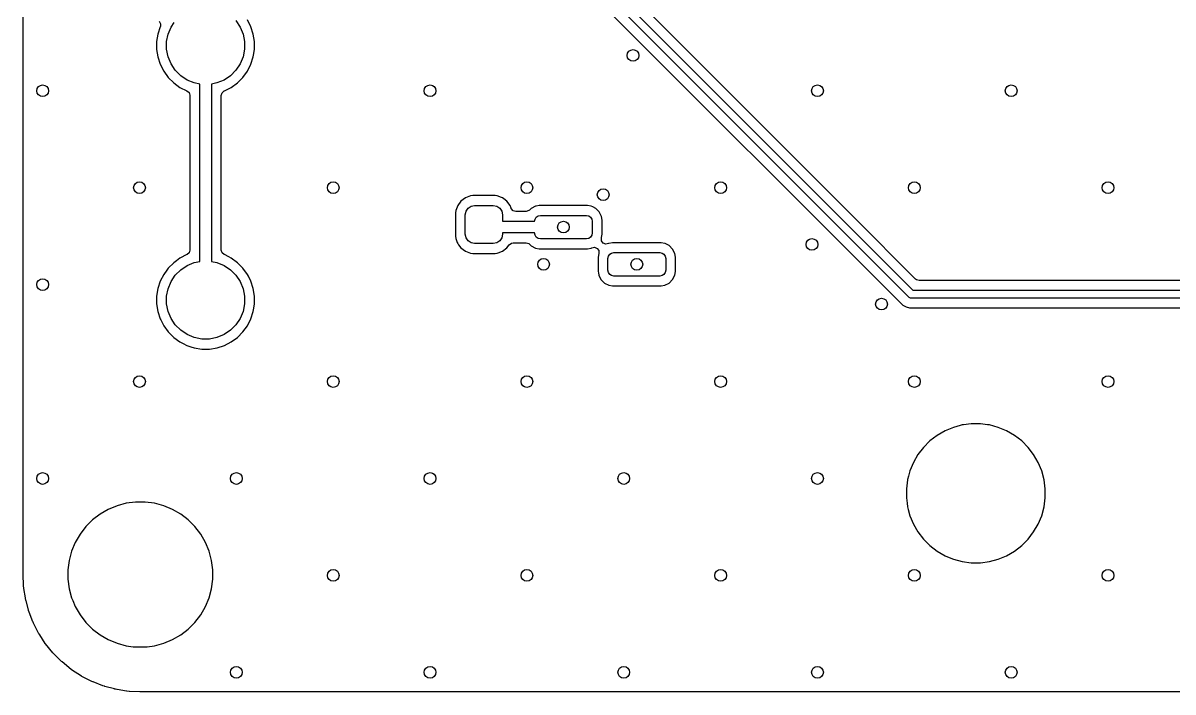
# Model space of a CAD drawing. Extents: x 117 to 217, y -143 to -43.
# Drawn here: x 117 to 146.39, y -143 to -125.92 of the extents above; entities that cross this region are included whole.
import ezdxf

# ---------------------------------------------------------------- set-up
doc = ezdxf.new("R2010")
doc.units = 0
doc.layers.add('BLACK', color=7, linetype='CONTINUOUS')

msp = doc.modelspace()

# ---------------------------------------------------------------- linework, layer by layer
at = {"layer": 'BLACK', "linetype": 'CONTINUOUS'}
for p, q in [((117.0005, -137.809685), (117.0005, -102.844013)), ((139.629289, -132.912711), (126.824578, -120.108)), ((126.936711, -119.937289), (139.741422, -132.742)), ((127.320609, -120.958291), (139.484788, -133.12247)), ((138.231103, -130.877421), (129.973863, -122.620181)), ((120.507117, -126.01197), (120.446291, -126.199169)), ((120.481469, -125.873862), (120.514954, -125.935185)), ((120.508353, -126.008986), (120.507117, -126.01197)), ((120.50997, -126.004877), (120.508353, -126.008986)), ((120.514954, -125.935185), (120.50997, -126.004877)), ((120.70906, -126.201715), (120.784079, -126.020603)), ((120.784079, -126.020603), (120.863543, -125.901675)), ((122.43901, -125.857607), (122.547921, -126.020603)), ((122.547921, -126.020603), (122.62294, -126.201715)), ((122.824882, -126.01197), (122.735523, -125.836594)), ((122.885709, -126.199173), (122.824882, -126.01197)), ((120.446291, -126.199172), (120.4155, -126.393577)), ((120.446291, -126.199169), (120.446291, -126.199172)), ((120.670815, -126.393983), (120.70906, -126.201715)), ((122.62294, -126.201715), (122.661185, -126.393983)), ((122.9165, -126.393577), (122.885709, -126.199173)), ((120.4155, -126.393577), (120.4155, -126.590422)), ((120.4155, -126.590422), (120.44629, -126.784826)), ((120.670815, -126.590017), (120.670815, -126.393983)), ((120.70906, -126.782285), (120.670815, -126.590017)), ((122.661185, -126.590017), (122.62294, -126.782285)), ((122.661185, -126.393983), (122.661185, -126.590017)), ((122.893003, -126.738773), (122.9165, -126.590422)), ((122.9165, -126.590422), (122.9165, -126.393577)), ((120.44629, -126.784826), (120.507117, -126.972029)), ((120.784079, -126.963397), (120.70906, -126.782285)), ((122.62294, -126.782285), (122.547921, -126.963397)), ((122.824884, -126.972025), (122.885709, -126.784826)), ((122.885709, -126.784826), (122.893003, -126.738773)), ((120.507117, -126.972029), (120.596476, -127.147405)), ((120.596476, -127.147405), (120.712172, -127.306646)), ((120.89299, -127.126393), (120.784079, -126.963397)), ((121.031607, -127.26501), (120.89299, -127.126393)), ((122.43901, -127.126393), (122.300393, -127.26501)), ((122.547921, -126.963397), (122.43901, -127.126393)), ((122.619828, -127.306646), (122.735524, -127.147405)), ((122.735524, -127.147405), (122.824884, -126.972025)), ((120.712172, -127.306646), (120.851354, -127.445828)), ((120.851354, -127.445828), (121.010595, -127.561524)), ((121.194603, -127.373921), (121.031607, -127.26501)), ((121.375715, -127.44894), (121.194603, -127.373921)), ((121.516, -127.476844), (121.375715, -127.44894)), ((121.516, -132.007155), (121.516, -127.476844)), ((121.956285, -127.44894), (121.816, -127.476844)), ((121.816, -127.476844), (121.816, -132.007155)), ((122.137397, -127.373921), (121.956285, -127.44894)), ((122.300393, -127.26501), (122.137397, -127.373921)), ((122.321405, -127.561524), (122.480646, -127.445828)), ((122.480646, -127.445828), (122.619828, -127.306646)), ((121.010595, -127.561524), (121.185975, -127.650884)), ((121.185975, -127.650884), (121.185978, -127.650885)), ((121.185978, -127.650885), (121.188941, -127.652112)), ((121.188941, -127.652112), (121.189897, -127.652883)), ((121.189897, -127.652883), (121.190316, -127.653096)), ((121.190316, -127.653096), (121.190271, -127.653183)), ((121.190271, -127.653183), (121.243349, -127.695947)), ((121.243349, -127.695947), (121.265421, -127.762239)), ((121.265421, -127.762239), (121.2655, -127.766678)), ((121.2655, -127.766678), (121.2655, -131.717321)), ((122.0665, -127.766678), (122.086185, -127.699639)), ((122.0665, -130.767309), (122.0665, -127.766678)), ((122.086185, -127.699639), (122.138989, -127.653884)), ((122.138989, -127.653884), (122.143059, -127.652112)), ((122.143059, -127.652112), (122.146016, -127.650886)), ((122.146016, -127.650886), (122.146025, -127.650884)), ((122.146025, -127.650884), (122.321405, -127.561524)), ((128.191884, -130.465384), (128.107789, -130.577719)), ((128.304219, -130.381289), (128.191884, -130.465384)), ((128.4357, -130.332248), (128.304219, -130.381289)), ((128.493809, -130.326), (128.4357, -130.332248)), ((128.493826, -130.326), (128.493809, -130.326)), ((129.062174, -130.326), (128.493826, -130.326)), ((129.06219, -130.326), (129.062174, -130.326)), ((129.120299, -130.332248), (129.06219, -130.326)), ((129.225144, -130.371354), (129.120299, -130.332248)), ((129.251778, -130.381288), (129.225144, -130.371354)), ((129.25178, -130.381289), (129.251778, -130.381288)), ((129.286571, -130.407334), (129.25178, -130.381289)), ((129.364116, -130.465384), (129.286571, -130.407334)), ((129.448212, -130.577722), (129.364116, -130.465384)), ((128.058748, -130.7092), (128.0525, -130.767309)), ((128.107789, -130.577719), (128.058748, -130.7092)), ((128.303, -130.814), (128.321079, -130.723113)), ((128.321079, -130.723113), (128.372562, -130.646062)), ((128.372562, -130.646062), (128.449613, -130.594579)), ((128.449613, -130.594579), (128.5405, -130.5765)), ((128.5405, -130.5765), (129.0155, -130.5765)), ((129.0155, -130.5765), (129.106387, -130.594579)), ((129.106387, -130.594579), (129.183438, -130.646062)), ((129.183438, -130.646062), (129.234921, -130.723113)), ((129.234921, -130.723113), (129.253, -130.814)), ((129.472863, -130.643815), (129.448212, -130.577722)), ((129.474735, -130.648834), (129.472863, -130.643815)), ((129.478123, -130.657011), (129.474735, -130.648834)), ((129.523878, -130.709815), (129.478123, -130.657011)), ((129.590917, -130.7295), (129.523878, -130.709815)), ((129.855246, -130.7295), (129.590917, -130.7295)), ((129.881605, -130.726666), (129.855246, -130.7295)), ((129.942928, -130.69318), (129.881605, -130.726666)), ((129.984153, -130.651953), (129.942928, -130.69318)), ((129.984157, -130.651951), (129.984153, -130.651953)), ((129.984158, -130.65195), (129.984157, -130.651951)), ((130.097196, -130.594354), (129.984158, -130.65195)), ((130.110019, -130.592323), (130.097196, -130.594354)), ((130.190982, -130.5795), (130.110019, -130.592323)), ((130.737522, -130.5795), (130.190982, -130.5795)), ((130.737525, -130.5795), (130.737522, -130.5795)), ((130.882475, -130.5795), (130.737525, -130.5795)), ((130.882476, -130.5795), (130.882475, -130.5795)), ((131.429019, -130.5795), (130.882476, -130.5795)), ((131.429024, -130.5795), (131.429019, -130.5795)), ((131.522801, -130.594352), (131.429024, -130.5795)), ((131.559017, -130.612805), (131.522801, -130.594352)), ((131.635842, -130.65195), (131.559017, -130.612805)), ((131.635844, -130.651952), (131.635842, -130.65195)), ((131.635847, -130.651954), (131.635844, -130.651952)), ((131.725545, -130.741652), (131.635847, -130.651954)), ((131.725546, -130.741654), (131.725545, -130.741652)), ((131.72555, -130.741658), (131.725546, -130.741654)), ((131.783146, -130.854696), (131.72555, -130.741658)), ((122.0665, -131.717321), (122.0665, -130.767309)), ((128.0525, -130.767309), (128.0525, -131.36069)), ((128.303, -131.314), (128.303, -130.814)), ((129.253, -130.814), (129.253, -130.98)), ((129.253, -130.98), (130.0725, -130.98)), ((130.0725, -130.98), (130.083918, -130.922597)), ((130.083918, -130.922597), (130.116434, -130.873934)), ((130.116434, -130.873934), (130.165097, -130.841418)), ((130.165097, -130.841418), (130.2225, -130.83)), ((130.2225, -130.83), (131.3975, -130.83)), ((131.3975, -130.83), (131.454903, -130.841418)), ((131.454903, -130.841418), (131.503566, -130.873934)), ((131.503566, -130.873934), (131.536082, -130.922597)), ((131.536082, -130.922597), (131.5475, -130.98)), ((131.5475, -130.98), (131.5475, -131.28)), ((131.797999, -130.948482), (131.783146, -130.854696)), ((131.798, -131.311519), (131.797999, -130.948482)), ((139.808863, -132.455181), (138.231103, -130.877421)), ((128.321079, -131.404887), (128.303, -131.314)), ((129.253, -131.314), (129.234921, -131.404887)), ((130.0725, -131.28), (129.253, -131.28)), ((129.253, -131.28), (129.253, -131.314)), ((130.083918, -131.337403), (130.0725, -131.28)), ((130.116434, -131.386066), (130.083918, -131.337403)), ((131.536082, -131.337403), (131.503566, -131.386066)), ((131.5475, -131.28), (131.536082, -131.337403)), ((131.78543, -131.390882), (131.798, -131.311519)), ((128.0525, -131.36069), (128.058748, -131.418799)), ((128.058748, -131.418799), (128.097072, -131.521548)), ((128.097072, -131.521548), (128.107753, -131.550185)), ((128.107753, -131.550185), (128.107789, -131.55028)), ((128.107789, -131.55028), (128.130179, -131.580189)), ((128.130179, -131.580189), (128.191884, -131.662616)), ((128.372562, -131.481938), (128.321079, -131.404887)), ((128.449613, -131.533421), (128.372562, -131.481938)), ((128.5405, -131.5515), (128.449613, -131.533421)), ((129.0155, -131.5515), (128.5405, -131.5515)), ((129.106387, -131.533421), (129.0155, -131.5515)), ((129.183438, -131.481938), (129.106387, -131.533421)), ((129.234921, -131.404887), (129.183438, -131.481938)), ((129.364116, -131.662616), (129.425821, -131.580187)), ((129.425821, -131.580187), (129.481754, -131.538318)), ((129.481754, -131.538318), (129.525087, -131.5305)), ((129.525087, -131.5305), (129.855246, -131.5305)), ((129.855246, -131.5305), (129.922285, -131.550185)), ((129.922285, -131.550185), (129.942928, -131.56682)), ((129.942928, -131.56682), (129.984153, -131.608046)), ((129.984153, -131.608046), (129.984155, -131.608047)), ((129.984155, -131.608047), (129.984158, -131.60805)), ((129.984158, -131.60805), (130.097194, -131.665645)), ((130.165097, -131.418582), (130.116434, -131.386066)), ((130.2225, -131.43), (130.165097, -131.418582)), ((131.3975, -131.43), (130.2225, -131.43)), ((131.454903, -131.418582), (131.3975, -131.43)), ((131.503566, -131.386066), (131.454903, -131.418582)), ((131.536773, -131.658528), (131.605438, -131.645632)), ((131.605438, -131.645632), (131.670179, -131.671907)), ((131.78157, -131.411175), (131.783019, -131.406105)), ((131.781707, -131.414389), (131.78157, -131.411175)), ((131.78162, -131.414943), (131.781707, -131.414389)), ((131.781732, -131.41496), (131.78162, -131.414943)), ((131.78456, -131.480981), (131.781732, -131.41496)), ((131.783019, -131.406105), (131.78543, -131.390882)), ((131.824815, -131.538088), (131.78456, -131.480981)), ((131.889555, -131.564367), (131.824815, -131.538088)), ((131.958224, -131.551473), (131.889555, -131.564367)), ((131.972196, -131.544354), (131.958224, -131.551473)), ((132.065982, -131.5295), (131.972196, -131.544354)), ((132.612522, -131.5295), (132.065982, -131.5295)), ((132.612525, -131.5295), (132.612522, -131.5295)), ((132.757475, -131.5295), (132.612525, -131.5295)), ((132.757476, -131.5295), (132.757475, -131.5295)), ((133.304019, -131.5295), (132.757476, -131.5295)), ((133.304024, -131.5295), (133.304019, -131.5295)), ((133.397801, -131.544352), (133.304024, -131.5295)), ((133.411776, -131.551473), (133.397801, -131.544352)), ((133.510842, -131.60195), (133.411776, -131.551473)), ((133.510844, -131.601952), (133.510842, -131.60195)), ((133.510847, -131.601954), (133.510844, -131.601952)), ((133.600545, -131.691652), (133.510847, -131.601954)), ((121.010594, -131.922476), (120.919741, -131.988485)), ((121.185973, -131.833116), (121.010594, -131.922476)), ((121.188954, -131.831882), (121.185973, -131.833116)), ((121.193011, -131.830115), (121.188954, -131.831882)), ((121.245815, -131.78436), (121.193011, -131.830115)), ((121.2655, -131.717321), (121.245815, -131.78436)), ((122.066579, -131.721745), (122.0665, -131.717321)), ((122.088643, -131.78804), (122.066579, -131.721745)), ((122.141727, -131.830819), (122.088643, -131.78804)), ((122.141684, -131.830904), (122.141727, -131.830819)), ((122.142087, -131.831109), (122.141684, -131.830904)), ((122.143046, -131.831882), (122.142087, -131.831109)), ((122.146026, -131.833116), (122.143046, -131.831882)), ((122.256868, -131.889593), (122.146026, -131.833116)), ((122.321405, -131.922476), (122.256868, -131.889593)), ((122.480646, -132.038172), (122.321405, -131.922476)), ((128.191884, -131.662616), (128.304222, -131.746712)), ((128.304222, -131.746712), (128.396594, -131.781165)), ((128.396594, -131.781165), (128.4357, -131.795751)), ((128.4357, -131.795751), (128.493809, -131.801999)), ((128.493809, -131.801999), (128.493826, -131.802)), ((128.493826, -131.802), (129.062174, -131.802)), ((129.062174, -131.802), (129.06219, -131.801999)), ((129.06219, -131.801999), (129.120299, -131.795751)), ((129.120299, -131.795751), (129.141796, -131.787733)), ((129.141796, -131.787733), (129.251778, -131.746712)), ((129.251778, -131.746712), (129.364116, -131.662616)), ((130.097194, -131.665645), (130.097198, -131.665647)), ((130.097198, -131.665647), (130.190975, -131.680499)), ((130.190975, -131.680499), (130.190981, -131.6805)), ((130.190981, -131.6805), (130.737523, -131.680499)), ((130.737523, -131.680499), (130.737525, -131.6805)), ((130.737525, -131.6805), (130.882475, -131.6805)), ((130.882475, -131.6805), (130.882477, -131.680499)), ((130.882477, -131.680499), (131.429018, -131.680499)), ((131.429018, -131.680499), (131.522804, -131.665646)), ((131.522804, -131.665646), (131.536773, -131.658528)), ((131.670179, -131.671907), (131.710437, -131.729012)), ((131.711981, -131.803888), (131.697, -131.898475)), ((131.697, -131.898475), (131.697, -132.261517)), ((131.710437, -131.729012), (131.713268, -131.795039)), ((131.713431, -131.798818), (131.711981, -131.803888)), ((131.713268, -131.795039), (131.71338, -131.795057)), ((131.71338, -131.795057), (131.713293, -131.795605)), ((131.713293, -131.795605), (131.713431, -131.798818)), ((131.9475, -131.93), (131.958918, -131.872597)), ((131.9475, -132.23), (131.9475, -131.93)), ((131.958918, -131.872597), (131.991434, -131.823934)), ((131.991434, -131.823934), (132.040097, -131.791418)), ((132.040097, -131.791418), (132.0975, -131.78)), ((132.0975, -131.78), (133.2725, -131.78)), ((133.2725, -131.78), (133.329903, -131.791418)), ((133.329903, -131.791418), (133.378566, -131.823934)), ((133.378566, -131.823934), (133.411082, -131.872597)), ((133.411082, -131.872597), (133.4225, -131.93)), ((133.4225, -131.93), (133.4225, -132.23)), ((133.600546, -131.691654), (133.600545, -131.691652)), ((133.60055, -131.691658), (133.600546, -131.691654)), ((133.658146, -131.804696), (133.60055, -131.691658)), ((133.672999, -131.898482), (133.658146, -131.804696)), ((133.673, -132.261519), (133.672999, -131.898482)), ((120.671776, -132.232954), (120.596476, -132.336594)), ((120.712172, -132.177354), (120.671776, -132.232954)), ((120.712174, -132.177352), (120.712172, -132.177354)), ((120.851351, -132.038174), (120.712174, -132.177351)), ((120.712174, -132.177351), (120.712174, -132.177352)), ((120.851352, -132.038174), (120.851351, -132.038174)), ((120.851354, -132.038172), (120.851352, -132.038174)), ((120.919741, -131.988485), (120.851354, -132.038172)), ((120.89299, -132.357607), (121.031607, -132.21899)), ((121.031607, -132.21899), (121.194603, -132.110079)), ((121.194603, -132.110079), (121.375715, -132.03506)), ((121.375715, -132.03506), (121.516, -132.007155)), ((121.816, -132.007155), (121.956285, -132.03506)), ((121.956285, -132.03506), (122.137397, -132.110079)), ((122.137397, -132.110079), (122.300393, -132.21899)), ((122.300393, -132.21899), (122.43901, -132.357607)), ((122.619828, -132.177354), (122.480646, -132.038172)), ((122.735524, -132.336595), (122.619828, -132.177354)), ((131.958918, -132.287403), (131.9475, -132.23)), ((133.4225, -132.23), (133.411082, -132.287403)), ((120.507117, -132.51197), (120.44629, -132.699173)), ((120.596476, -132.336594), (120.507117, -132.51197)), ((120.70906, -132.701715), (120.784079, -132.520603)), ((120.784079, -132.520603), (120.89299, -132.357607)), ((122.43901, -132.357607), (122.547921, -132.520603)), ((122.547921, -132.520603), (122.62294, -132.701715)), ((122.758682, -132.382045), (122.735524, -132.336595)), ((122.824882, -132.51197), (122.758682, -132.382045)), ((122.885709, -132.699173), (122.824882, -132.51197)), ((131.697, -132.261517), (131.703293, -132.301247)), ((131.703293, -132.301247), (131.711854, -132.355304)), ((131.711854, -132.355304), (131.76945, -132.468342)), ((131.76945, -132.468342), (131.769452, -132.468344)), ((131.769452, -132.468344), (131.769454, -132.468347)), ((131.769454, -132.468347), (131.859152, -132.558045)), ((131.991434, -132.336066), (131.958918, -132.287403)), ((132.040097, -132.368582), (131.991434, -132.336066)), ((132.0975, -132.38), (132.040097, -132.368582)), ((133.2725, -132.38), (132.0975, -132.38)), ((133.329903, -132.368582), (133.2725, -132.38)), ((133.378566, -132.336066), (133.329903, -132.368582)), ((133.411082, -132.287403), (133.378566, -132.336066)), ((133.510842, -132.55805), (133.60055, -132.468342)), ((133.60055, -132.468342), (133.658146, -132.355304)), ((133.658146, -132.355302), (133.658147, -132.355301)), ((133.658146, -132.355304), (133.658146, -132.355302)), ((133.658147, -132.355301), (133.672999, -132.261524)), ((133.672999, -132.261524), (133.673, -132.261519)), ((139.829505, -132.471815), (139.808863, -132.455181)), ((139.896544, -132.4915), (139.829505, -132.471815)), ((151.269956, -132.4915), (139.896544, -132.4915)), ((120.44629, -132.699173), (120.4155, -132.893577)), ((120.670815, -132.893983), (120.70906, -132.701715)), ((122.62294, -132.701715), (122.661185, -132.893983)), ((122.9165, -132.893577), (122.885709, -132.699173)), ((131.859152, -132.558045), (131.859154, -132.558046)), ((131.859154, -132.558046), (131.859158, -132.55805)), ((131.859158, -132.55805), (131.972194, -132.615645)), ((131.972194, -132.615645), (131.972198, -132.615647)), ((131.972198, -132.615647), (132.065975, -132.630499)), ((132.065975, -132.630499), (132.065981, -132.6305)), ((132.065981, -132.6305), (132.612523, -132.630499)), ((132.612523, -132.630499), (132.612525, -132.6305)), ((132.612525, -132.6305), (132.757475, -132.6305)), ((132.757475, -132.6305), (132.757477, -132.630499)), ((132.757477, -132.630499), (133.304018, -132.630499)), ((133.304018, -132.630499), (133.397804, -132.615646)), ((133.397804, -132.615646), (133.510842, -132.55805)), ((139.741422, -132.742), (151.425078, -132.742)), ((120.4155, -132.893577), (120.4155, -133.090422)), ((120.4155, -133.090422), (120.44629, -133.284826)), ((120.670815, -133.090017), (120.670815, -132.893983)), ((120.70906, -133.282285), (120.670815, -133.090017)), ((122.661185, -133.090017), (122.62294, -133.282285)), ((122.661185, -132.893983), (122.661185, -133.090017)), ((122.898686, -133.202894), (122.9165, -133.090422)), ((122.9165, -133.090422), (122.9165, -132.893577)), ((139.644443, -132.925147), (139.629289, -132.912711)), ((139.680491, -132.940079), (139.644443, -132.925147)), ((139.7, -132.942), (139.680491, -132.940079)), ((151.4665, -132.942), (139.7, -132.942)), ((120.44629, -133.284826), (120.507117, -133.472029)), ((120.784079, -133.463397), (120.70906, -133.282285)), ((122.62294, -133.282285), (122.547921, -133.463397)), ((122.824884, -133.472025), (122.885709, -133.284826)), ((122.885709, -133.284826), (122.898686, -133.202894)), ((139.484788, -133.12247), (139.564712, -133.168614)), ((139.564712, -133.168614), (139.653856, -133.1925)), ((139.653856, -133.1925), (139.653858, -133.1925)), ((139.653858, -133.1925), (151.512642, -133.1925)), ((120.507117, -133.472029), (120.5199, -133.497116)), ((120.5199, -133.497116), (120.596476, -133.647405)), ((120.596476, -133.647405), (120.712172, -133.806646)), ((120.89299, -133.626393), (120.784079, -133.463397)), ((121.031607, -133.76501), (120.89299, -133.626393)), ((122.43901, -133.626393), (122.300393, -133.76501)), ((122.547921, -133.463397), (122.43901, -133.626393)), ((122.619828, -133.806646), (122.735524, -133.647405)), ((122.735524, -133.647405), (122.824884, -133.472025)), ((120.712172, -133.806646), (120.851354, -133.945828)), ((120.851354, -133.945828), (121.010595, -134.061524)), ((121.194603, -133.873921), (121.031607, -133.76501)), ((121.375715, -133.94894), (121.194603, -133.873921)), ((121.567983, -133.987185), (121.375715, -133.94894)), ((121.764017, -133.987185), (121.567983, -133.987185)), ((121.956285, -133.94894), (121.764017, -133.987185)), ((122.137397, -133.873921), (121.956285, -133.94894)), ((122.300393, -133.76501), (122.137397, -133.873921)), ((122.321405, -134.061524), (122.480646, -133.945828)), ((122.480646, -133.945828), (122.619828, -133.806646)), ((121.010595, -134.061524), (121.093455, -134.103743)), ((121.093455, -134.103743), (121.18597, -134.150882)), ((121.18597, -134.150882), (121.185972, -134.150882)), ((121.185972, -134.150882), (121.185975, -134.150884)), ((121.185975, -134.150884), (121.286317, -134.183487)), ((121.286317, -134.183487), (121.373173, -134.211709)), ((121.373173, -134.211709), (121.567578, -134.2425)), ((121.567578, -134.2425), (121.567583, -134.2425)), ((121.567583, -134.2425), (121.764422, -134.2425)), ((121.764422, -134.2425), (121.958826, -134.211709)), ((121.958826, -134.211709), (122.146025, -134.150884)), ((122.146025, -134.150884), (122.321405, -134.061524)), ((140.559967, -136.331088), (140.358533, -136.447387)), ((140.559978, -136.331083), (140.559967, -136.331088)), ((140.774879, -136.242068), (140.559978, -136.331083)), ((140.943398, -136.196914), (140.774879, -136.242068)), ((140.99957, -136.181863), (140.943398, -136.196914)), ((141.031448, -136.177666), (140.99957, -136.181863)), ((141.230185, -136.1515), (141.031448, -136.177666)), ((141.230193, -136.1515), (141.230185, -136.1515)), ((141.462807, -136.1515), (141.230193, -136.1515)), ((141.462814, -136.1515), (141.462807, -136.1515)), ((141.64218, -136.175115), (141.462814, -136.1515)), ((141.69343, -136.181863), (141.64218, -136.175115)), ((141.805774, -136.211965), (141.69343, -136.181863)), ((141.91812, -136.242068), (141.805774, -136.211965)), ((142.133021, -136.331083), (141.91812, -136.242068)), ((142.133032, -136.331088), (142.133021, -136.331083)), ((142.334466, -136.447387), (142.133032, -136.331088)), ((140.173975, -136.589002), (140.009502, -136.753475)), ((140.173982, -136.588996), (140.173975, -136.589002)), ((140.358517, -136.447398), (140.173982, -136.588996)), ((140.358533, -136.447387), (140.358517, -136.447398)), ((142.334469, -136.447389), (142.334466, -136.447387)), ((142.334474, -136.447392), (142.334469, -136.447389)), ((142.33448, -136.447396), (142.334474, -136.447392)), ((142.334482, -136.447398), (142.33448, -136.447396)), ((142.519017, -136.588996), (142.334482, -136.447398)), ((142.519024, -136.589002), (142.519017, -136.588996)), ((142.683497, -136.753475), (142.519024, -136.589002)), ((140.009496, -136.753482), (139.867898, -136.938017)), ((140.009502, -136.753475), (140.009496, -136.753482)), ((142.683503, -136.753482), (142.683497, -136.753475)), ((142.688435, -136.75991), (142.683503, -136.753482)), ((142.825108, -136.938026), (142.688435, -136.75991)), ((139.751583, -137.139478), (139.662568, -137.354379)), ((139.751588, -137.139467), (139.751583, -137.139478)), ((139.867887, -136.938033), (139.751588, -137.139467)), ((139.867898, -136.938017), (139.867887, -136.938033)), ((142.825112, -136.938033), (142.825108, -136.938026)), ((142.941411, -137.139467), (142.825112, -136.938033)), ((142.941413, -137.139472), (142.941411, -137.139467)), ((142.941415, -137.139475), (142.941413, -137.139472)), ((143.030432, -137.354382), (142.941415, -137.139475)), ((139.625662, -137.492116), (139.60313, -137.57621)), ((139.662568, -137.354379), (139.625662, -137.492116)), ((143.090637, -137.57907), (143.030432, -137.354382)), ((117.0005, -139.878711), (117.0005, -137.809685)), ((139.602363, -137.579071), (139.572, -137.809685)), ((139.572, -137.809685), (139.572, -138.042314)), ((139.60313, -137.57621), (139.602363, -137.579071)), ((143.121, -137.809693), (143.090637, -137.57907)), ((143.121, -138.042307), (143.121, -137.809693)), ((139.572, -138.042314), (139.590281, -138.181161)), ((143.090637, -138.27293), (143.121, -138.042307)), ((119.179785, -138.336777), (118.969706, -138.458067)), ((119.179794, -138.336773), (119.179785, -138.336777)), ((119.403895, -138.243947), (119.179794, -138.336773)), ((119.638214, -138.181161), (119.403895, -138.243947)), ((119.878711, -138.1495), (119.638214, -138.181161)), ((119.878712, -138.1495), (119.878711, -138.1495)), ((120.121288, -138.1495), (119.878712, -138.1495)), ((120.121289, -138.1495), (120.121288, -138.1495)), ((120.361785, -138.181161), (120.121289, -138.1495)), ((120.596104, -138.243947), (120.361785, -138.181161)), ((120.820205, -138.336773), (120.596104, -138.243947)), ((120.820212, -138.336776), (120.820205, -138.336773)), ((121.030289, -138.458064), (120.820212, -138.336776)), ((139.590281, -138.181161), (139.602363, -138.27293)), ((139.602363, -138.27293), (139.619471, -138.336777)), ((139.619471, -138.336777), (139.662568, -138.49762)), ((143.030432, -138.497618), (143.090637, -138.27293)), ((118.777256, -138.605739), (118.605739, -138.777256)), ((118.777263, -138.605733), (118.777256, -138.605739)), ((118.969706, -138.458067), (118.777263, -138.605733)), ((121.030292, -138.458066), (121.030289, -138.458064)), ((121.030293, -138.458067), (121.030292, -138.458066)), ((121.222736, -138.605733), (121.030293, -138.458067)), ((121.222743, -138.605739), (121.222736, -138.605733)), ((121.39426, -138.777256), (121.222743, -138.605739)), ((139.662568, -138.49762), (139.751583, -138.712521)), ((142.941415, -138.712525), (143.030432, -138.497618)), ((118.458067, -138.969706), (118.336777, -139.179785)), ((118.605733, -138.777263), (118.458067, -138.969706)), ((118.605739, -138.777256), (118.605733, -138.777263)), ((121.394265, -138.777262), (121.39426, -138.777256)), ((121.541936, -138.969711), (121.394265, -138.777262)), ((121.663224, -139.179788), (121.541936, -138.969711)), ((139.751583, -138.712521), (139.751588, -138.712532)), ((139.751588, -138.712532), (139.867887, -138.913966)), ((139.867887, -138.913966), (139.867898, -138.913982)), ((139.867898, -138.913982), (140.009496, -139.098517)), ((142.683502, -139.098519), (142.825108, -138.913974)), ((142.825108, -138.913974), (142.941415, -138.712525)), ((118.336773, -139.179794), (118.243947, -139.403895)), ((118.336777, -139.179785), (118.336773, -139.179794)), ((121.756054, -139.4039), (121.663224, -139.179788)), ((140.009496, -139.098517), (140.009502, -139.098524)), ((140.009502, -139.098524), (140.173975, -139.262997)), ((140.173975, -139.262997), (140.173981, -139.263002)), ((140.173981, -139.263002), (140.358526, -139.404608)), ((142.334474, -139.404608), (142.519019, -139.263002)), ((142.519019, -139.263002), (142.683502, -139.098519)), ((118.243947, -139.403895), (118.181161, -139.638214)), ((121.818838, -139.638211), (121.756054, -139.4039)), ((140.358526, -139.404608), (140.358533, -139.404612)), ((140.358533, -139.404612), (140.559967, -139.520911)), ((140.559967, -139.520911), (140.559972, -139.520913)), ((140.559972, -139.520913), (140.559975, -139.520915)), ((140.559975, -139.520915), (140.667428, -139.565423)), ((140.667428, -139.565423), (140.774879, -139.609931)), ((141.918118, -139.609932), (142.133025, -139.520915)), ((142.133025, -139.520915), (142.334474, -139.404608)), ((118.181161, -139.638214), (118.1495, -139.878711)), ((121.8505, -139.878711), (121.818838, -139.638211)), ((140.774879, -139.609931), (140.77488, -139.609931)), ((140.77488, -139.609931), (140.774882, -139.609932)), ((140.774882, -139.609932), (140.99957, -139.670137)), ((140.99957, -139.670137), (141.230193, -139.7005)), ((141.230193, -139.7005), (141.2302, -139.7005)), ((141.2302, -139.7005), (141.4628, -139.7005)), ((141.4628, -139.7005), (141.462807, -139.7005)), ((141.462807, -139.7005), (141.69343, -139.670137)), ((141.69343, -139.670137), (141.918118, -139.609932)), ((117.0005, -139.996753), (117.0005, -139.878711)), ((117.00067, -140.003243), (117.0005, -139.996753)), ((117.015184, -140.280181), (117.00067, -140.003243)), ((118.1495, -139.878711), (118.1495, -140.121288)), ((118.1495, -140.121288), (118.181161, -140.361785)), ((121.818838, -140.361789), (121.8505, -140.121288)), ((121.8505, -139.878712), (121.8505, -139.878711)), ((121.8505, -140.121288), (121.8505, -139.878712)), ((117.015794, -140.287574), (117.015184, -140.280181)), ((117.022811, -140.349856), (117.015794, -140.287574)), ((117.023555, -140.355353), (117.022811, -140.349856)), ((117.061686, -140.596104), (117.023555, -140.355353)), ((118.181161, -140.361785), (118.243947, -140.596104)), ((121.756054, -140.5961), (121.818838, -140.361789)), ((117.061848, -140.597126), (117.061686, -140.596104)), ((117.063423, -140.605289), (117.061848, -140.597126)), ((117.0761, -140.66083), (117.063423, -140.605289)), ((117.077179, -140.665181), (117.0761, -140.66083)), ((117.142284, -140.908157), (117.077179, -140.665181)), ((118.243947, -140.596104), (118.272581, -140.665232)), ((118.272581, -140.665232), (118.336776, -140.820212)), ((121.663224, -140.820212), (121.756054, -140.5961)), ((117.145013, -140.916999), (117.142284, -140.908157)), ((117.15993, -140.959629), (117.145013, -140.916999)), ((117.161195, -140.963079), (117.15993, -140.959629)), ((117.255739, -141.209378), (117.161195, -140.963079)), ((118.336776, -140.820212), (118.458064, -141.030289)), ((118.458064, -141.030289), (118.458066, -141.030292)), ((118.458066, -141.030292), (118.458067, -141.030293)), ((118.458067, -141.030293), (118.605733, -141.222736)), ((121.394265, -141.222738), (121.541936, -141.030289)), ((121.541936, -141.030289), (121.663224, -140.820212)), ((117.259775, -141.218721), (117.255739, -141.209378)), ((117.269689, -141.239307), (117.259775, -141.218721)), ((117.2709, -141.241754), (117.269689, -141.239307)), ((117.399408, -141.493963), (117.2709, -141.241754)), ((118.605733, -141.222736), (118.605739, -141.222743)), ((118.605739, -141.222743), (118.777256, -141.39426)), ((121.222738, -141.394265), (121.394265, -141.222738)), ((117.405896, -141.505199), (117.399408, -141.493963)), ((117.42975, -141.541932), (117.405896, -141.505199)), ((117.569812, -141.757608), (117.42975, -141.541932)), ((118.777256, -141.39426), (118.777262, -141.394265)), ((118.777262, -141.394265), (118.969711, -141.541936)), ((118.969711, -141.541936), (119.179788, -141.663224)), ((120.820212, -141.663224), (121.030289, -141.541936)), ((121.030289, -141.541936), (121.222738, -141.394265)), ((117.577441, -141.768109), (117.569812, -141.757608)), ((117.76685, -142.00201), (117.577441, -141.768109)), ((119.179788, -141.663224), (119.4039, -141.756054)), ((119.4039, -141.756054), (119.638211, -141.818838)), ((119.638211, -141.818838), (119.818586, -141.842584)), ((119.818586, -141.842584), (119.878711, -141.8505)), ((119.878711, -141.8505), (119.878712, -141.8505)), ((119.878712, -141.8505), (120.121289, -141.8505)), ((120.121289, -141.8505), (120.169388, -141.844167)), ((120.169388, -141.844167), (120.361789, -141.818838)), ((120.361789, -141.818838), (120.5961, -141.756054)), ((120.5961, -141.756054), (120.820212, -141.663224)), ((117.775535, -142.011655), (117.76685, -142.00201)), ((117.988344, -142.224464), (117.775535, -142.011655)), ((117.997989, -142.233149), (117.988344, -142.224464)), ((118.23189, -142.422558), (117.997989, -142.233149)), ((118.242391, -142.430187), (118.23189, -142.422558)), ((118.494796, -142.594101), (118.242391, -142.430187)), ((118.506036, -142.600591), (118.494796, -142.594101)), ((118.758199, -142.729075), (118.506036, -142.600591)), ((118.760691, -142.730309), (118.758199, -142.729075)), ((118.781277, -142.740223), (118.760691, -142.730309)), ((118.790643, -142.744268), (118.781277, -142.740223)), ((119.036887, -142.838791), (118.790643, -142.744268)), ((119.040369, -142.840068), (119.036887, -142.838791)), ((119.082999, -142.854985), (119.040369, -142.840068)), ((119.09186, -142.857719), (119.082999, -142.854985)), ((119.334766, -142.922806), (119.09186, -142.857719)), ((119.339245, -142.923917), (119.334766, -142.922806)), ((119.366044, -142.930033), (119.339245, -142.923917)), ((119.394679, -142.936569), (119.366044, -142.930033)), ((119.402872, -142.93815), (119.394679, -142.936569)), ((119.644627, -142.97644), (119.402872, -142.93815)), ((119.650142, -142.977187), (119.644627, -142.97644)), ((119.712424, -142.984204), (119.650142, -142.977187)), ((119.719816, -142.984814), (119.712424, -142.984204)), ((119.986676, -142.998801), (119.719816, -142.984814)), ((119.996757, -142.99933), (119.986676, -142.998801)), ((120.003246, -142.9995), (119.996757, -142.99933)), ((213.996753, -142.9995), (120.003246, -142.9995))]:
    msp.add_line(p, q, dxfattribs=at)
at = {"layer": 'BLACK'}
for centre in [(132.588, -126.746), (117.50254, -127.648222), (127.402032, -127.648222), (137.301524, -127.648222), (142.25127, -127.648222), (119.977413, -130.123095), (124.927159, -130.123095), (129.876905, -130.123095), (131.826, -130.302), (134.826651, -130.123095), (139.776397, -130.123095), (144.726143, -130.123095), (130.81, -131.13), (137.16, -131.572), (130.302, -132.08), (132.685, -132.08), (117.50254, -132.597968), (138.938, -133.096), (119.977413, -135.072841), (124.927159, -135.072841), (129.876905, -135.072841), (134.826651, -135.072841), (139.776397, -135.072841), (144.726143, -135.072841), (117.50254, -137.547714), (122.452286, -137.547714), (127.402032, -137.547714), (132.351778, -137.547714), (137.301524, -137.547714), (124.927159, -140.022587), (129.876905, -140.022587), (134.826651, -140.022587), (139.776397, -140.022587), (144.726143, -140.022587), (122.452286, -142.49746), (127.402032, -142.49746), (132.351778, -142.49746), (137.301524, -142.49746), (142.25127, -142.49746)]:
    msp.add_circle(centre, 0.15, dxfattribs=at)

doc.saveas('drawing.dxf')
